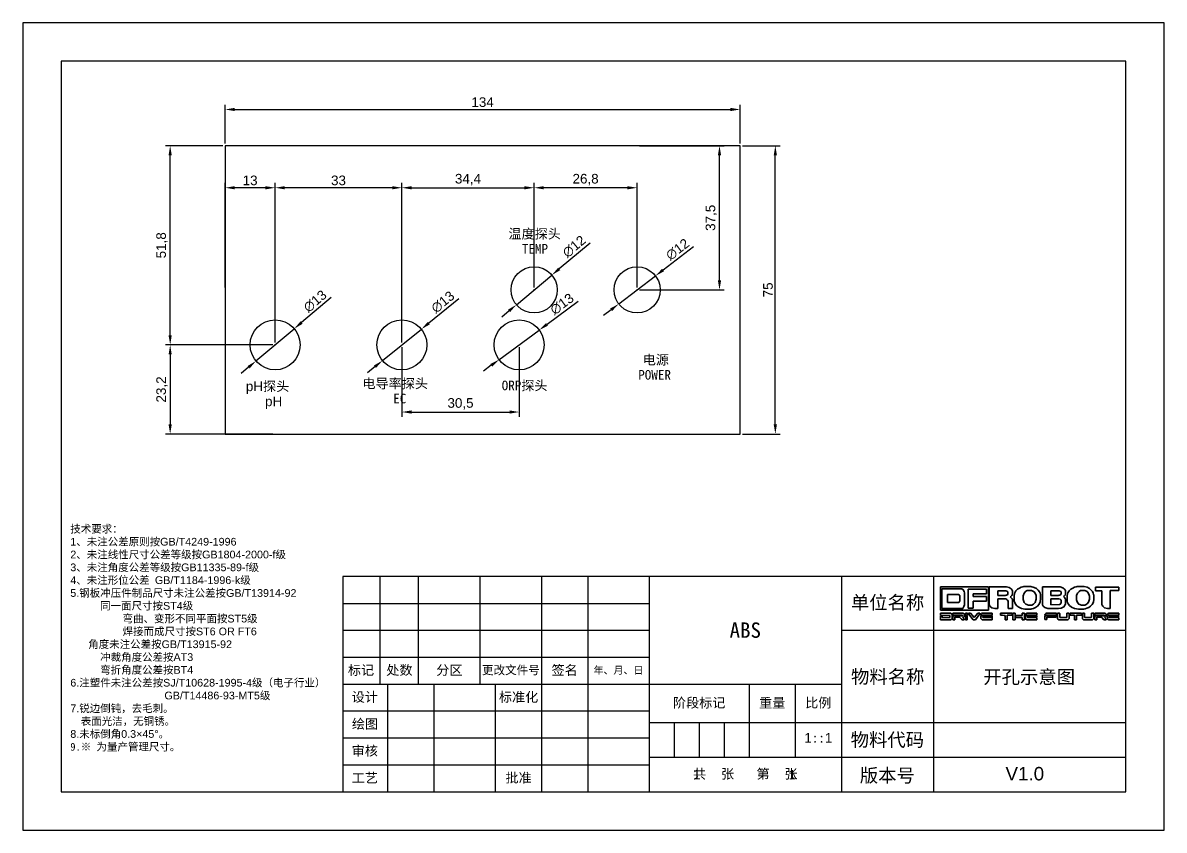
# Model space of a CAD drawing. Header units: millimetres. Extents: x 1706 to 2617, y 1277 to 1487.
# Drawn here: x 2320 to 2617, y 1276.6 to 1486.6 of the extents above; entities that cross this region are included whole.
import ezdxf

# ---------------------------------------------------------------- set-up
doc = ezdxf.new("R2010")
doc.units = ezdxf.units.MM
doc.layers.add('图层 1', color=7, linetype='Continuous')
doc.layers.add('标注层', color=7, linetype='Continuous', lineweight=18)
doc.styles.get("Standard").update_dxf_attribs({"font": 'arial.ttf'})
doc.dimstyles.new('ISO-25', dxfattribs={"dimtxt": 2.5, "dimasz": 2.5, "dimexe": 1.25, "dimexo": 0.625, "dimtad": 1, "dimtxsty": 'Standard', "dimcen": 2.5, "dimadec": 0, "dimazin": 0, "dimtfac": 1, "dimtmove": 0, "dimatfit": 3, "dimfxl": 1, "dimarcsym": 0})

# ---------------------------------------------------------------- blocks, each defined once
blk = doc.blocks.new('*D4')
at = {"color": 0, "lineweight": -2, "transparency": 16777216}
for p, q in [((2507.29, 1454.61), (2517.08, 1454.61)), ((2515.83, 1382.11), (2515.83, 1452.11)), ((2507.29, 1379.61), (2517.08, 1379.61))]:
    blk.add_line(p, q, dxfattribs=at)
at = {"color": 0, "transparency": 16777216}
for points in [[(2515.41, 1452.11), (2516.25, 1452.11), (2515.83, 1454.61)], [(2515.41, 1382.11), (2516.25, 1382.11), (2515.83, 1379.61)]]:
    blk.add_solid(points, dxfattribs=at)
at = {"layer": 'Defpoints', "color": 0, "transparency": 16777216}
for p in [(2506.66, 1454.61), (2515.83, 1454.61), (2506.66, 1379.61)]:
    blk.add_point(p, dxfattribs=at)
at = {"color": 0, "transparency": 16777216, "insert": (2513.93, 1417.11), "char_height": 2.5, "attachment_point": 5, "rotation": 90}
blk.add_mtext('75', dxfattribs=at)
blk = doc.blocks.new('*D5')
at = {"color": 0, "lineweight": -2, "transparency": 16777216}
for p, q in [((2372.66, 1455.23), (2372.66, 1465.29)), ((2506.66, 1455.23), (2506.66, 1465.29)), ((2375.16, 1464.04), (2504.16, 1464.04))]:
    blk.add_line(p, q, dxfattribs=at)
at = {"color": 0, "transparency": 16777216}
for points in [[(2375.16, 1464.46), (2375.16, 1463.62), (2372.66, 1464.04)], [(2504.16, 1464.46), (2504.16, 1463.62), (2506.66, 1464.04)]]:
    blk.add_solid(points, dxfattribs=at)
at = {"layer": 'Defpoints', "color": 0, "transparency": 16777216}
for p in [(2506.66, 1464.04), (2372.66, 1454.61), (2506.66, 1454.61)]:
    blk.add_point(p, dxfattribs=at)
at = {"color": 0, "transparency": 16777216, "insert": (2439.66, 1465.94), "char_height": 2.5, "attachment_point": 5}
blk.add_mtext('134', dxfattribs=at)
blk = doc.blocks.new('*D6')
at = {"color": 0, "lineweight": -2, "transparency": 16777216}
for p, q in [((2372.66, 1417.73), (2372.66, 1444.93)), ((2383.16, 1443.68), (2375.16, 1443.68)), ((2385.66, 1403.43), (2385.66, 1444.93))]:
    blk.add_line(p, q, dxfattribs=at)
at = {"color": 0, "transparency": 16777216}
for points in [[(2375.16, 1444.09), (2375.16, 1443.26), (2372.66, 1443.68)], [(2383.16, 1444.09), (2383.16, 1443.26), (2385.66, 1443.68)]]:
    blk.add_solid(points, dxfattribs=at)
at = {"layer": 'Defpoints', "color": 0, "transparency": 16777216}
for p in [(2372.66, 1443.68), (2372.66, 1417.11), (2385.66, 1402.81)]:
    blk.add_point(p, dxfattribs=at)
at = {"color": 0, "transparency": 16777216, "insert": (2379.16, 1445.58), "char_height": 2.5, "attachment_point": 5}
blk.add_mtext('13', dxfattribs=at)
blk = doc.blocks.new('*D7')
at = {"color": 0, "lineweight": -2, "transparency": 16777216}
for p, q in [((2385.66, 1403.43), (2385.66, 1444.93)), ((2416.16, 1443.68), (2388.16, 1443.68)), ((2418.66, 1403.43), (2418.66, 1444.93))]:
    blk.add_line(p, q, dxfattribs=at)
at = {"color": 0, "transparency": 16777216}
for points in [[(2388.16, 1444.09), (2388.16, 1443.26), (2385.66, 1443.68)], [(2416.16, 1444.09), (2416.16, 1443.26), (2418.66, 1443.68)]]:
    blk.add_solid(points, dxfattribs=at)
at = {"layer": 'Defpoints', "color": 0, "transparency": 16777216}
for p in [(2385.66, 1443.68), (2385.66, 1402.81), (2418.66, 1402.81)]:
    blk.add_point(p, dxfattribs=at)
at = {"color": 0, "transparency": 16777216, "insert": (2402.16, 1445.58), "char_height": 2.5, "attachment_point": 5}
blk.add_mtext('33', dxfattribs=at)
blk = doc.blocks.new('*D8')
at = {"color": 0, "lineweight": -2, "transparency": 16777216}
for p, q in [((2418.66, 1403.43), (2418.66, 1444.93)), ((2421.16, 1443.68), (2450.56, 1443.68)), ((2453.06, 1417.73), (2453.06, 1444.93))]:
    blk.add_line(p, q, dxfattribs=at)
at = {"color": 0, "transparency": 16777216}
for points in [[(2421.16, 1444.09), (2421.16, 1443.26), (2418.66, 1443.68)], [(2450.56, 1444.09), (2450.56, 1443.26), (2453.06, 1443.68)]]:
    blk.add_solid(points, dxfattribs=at)
at = {"layer": 'Defpoints', "color": 0, "transparency": 16777216}
for p in [(2453.06, 1443.68), (2453.06, 1417.11), (2418.66, 1402.81)]:
    blk.add_point(p, dxfattribs=at)
at = {"color": 0, "transparency": 16777216, "insert": (2435.86, 1445.8), "char_height": 2.5, "attachment_point": 5}
blk.add_mtext('34,4', dxfattribs=at)
blk = doc.blocks.new('*D9')
at = {"color": 0, "lineweight": -2, "transparency": 16777216}
for p, q in [((2453.06, 1417.73), (2453.06, 1444.93)), ((2477.36, 1443.68), (2455.56, 1443.68)), ((2479.86, 1417.73), (2479.86, 1444.93))]:
    blk.add_line(p, q, dxfattribs=at)
at = {"color": 0, "transparency": 16777216}
for points in [[(2455.56, 1444.09), (2455.56, 1443.26), (2453.06, 1443.68)], [(2477.36, 1444.09), (2477.36, 1443.26), (2479.86, 1443.68)]]:
    blk.add_solid(points, dxfattribs=at)
at = {"layer": 'Defpoints', "color": 0, "transparency": 16777216}
for p in [(2453.06, 1443.68), (2453.06, 1417.11), (2479.86, 1417.11)]:
    blk.add_point(p, dxfattribs=at)
at = {"color": 0, "transparency": 16777216, "insert": (2466.46, 1445.8), "char_height": 2.5, "attachment_point": 5}
blk.add_mtext('26,8', dxfattribs=at)
blk = doc.blocks.new('*D10')
at = {"color": 0, "lineweight": -2, "transparency": 16777216}
for p, q in [((2467.63, 1429.29), (2459.58, 1422.56)), ((2448.46, 1413.26), (2457.67, 1420.96)), ((2446.54, 1411.66), (2444.62, 1410.05))]:
    blk.add_line(p, q, dxfattribs=at)
at = {"color": 0, "transparency": 16777216}
for points in [[(2459.32, 1422.88), (2459.85, 1422.24), (2457.67, 1420.96)], [(2446.27, 1411.97), (2446.81, 1411.34), (2448.46, 1413.26)]]:
    blk.add_solid(points, dxfattribs=at)
at = {"layer": 'Defpoints', "color": 0, "transparency": 16777216}
for p in [(2457.67, 1420.96), (2448.46, 1413.26)]:
    blk.add_point(p, dxfattribs=at)
at = {"color": 0, "transparency": 16777216, "insert": (2463.48, 1428.39), "char_height": 2.5, "attachment_point": 5, "rotation": 39.8946}
blk.add_mtext('∅12', dxfattribs=at)
blk = doc.blocks.new('*D11')
at = {"color": 0, "lineweight": -2, "transparency": 16777216}
for p, q in [((2494.58, 1428.35), (2486.62, 1422.27)), ((2475.09, 1413.46), (2484.63, 1420.75)), ((2473.11, 1411.95), (2471.12, 1410.43))]:
    blk.add_line(p, q, dxfattribs=at)
at = {"color": 0, "transparency": 16777216}
for points in [[(2486.36, 1422.6), (2486.87, 1421.94), (2484.63, 1420.75)], [(2472.86, 1412.28), (2473.36, 1411.62), (2475.09, 1413.46)]]:
    blk.add_solid(points, dxfattribs=at)
at = {"layer": 'Defpoints', "color": 0, "transparency": 16777216}
for p in [(2484.63, 1420.75), (2475.09, 1413.46)]:
    blk.add_point(p, dxfattribs=at)
at = {"color": 0, "transparency": 16777216, "insert": (2490.4, 1427.64), "char_height": 2.5, "attachment_point": 5, "rotation": 37.3795}
blk.add_mtext('∅12', dxfattribs=at)
blk = doc.blocks.new('*D12')
at = {"color": 0, "lineweight": -2, "transparency": 16777216}
for p, q in [((2480.48, 1454.61), (2502.55, 1454.61)), ((2501.3, 1419.61), (2501.3, 1452.11)), ((2480.49, 1417.11), (2502.55, 1417.11))]:
    blk.add_line(p, q, dxfattribs=at)
at = {"color": 0, "transparency": 16777216}
for points in [[(2500.89, 1452.11), (2501.72, 1452.11), (2501.3, 1454.61)], [(2500.89, 1419.61), (2501.72, 1419.61), (2501.3, 1417.11)]]:
    blk.add_solid(points, dxfattribs=at)
at = {"layer": 'Defpoints', "color": 0, "transparency": 16777216}
for p in [(2479.85, 1454.61), (2501.3, 1454.61), (2479.86, 1417.11)]:
    blk.add_point(p, dxfattribs=at)
at = {"color": 0, "transparency": 16777216, "insert": (2499.17, 1435.86), "char_height": 2.5, "attachment_point": 5, "rotation": 90}
blk.add_mtext('37,5', dxfattribs=at)
blk = doc.blocks.new('*D13')
at = {"color": 0, "lineweight": -2, "transparency": 16777216}
for p, q in [((2385.04, 1402.81), (2357.11, 1402.81)), ((2358.36, 1400.31), (2358.36, 1382.11)), ((2385.04, 1379.61), (2357.11, 1379.61))]:
    blk.add_line(p, q, dxfattribs=at)
at = {"color": 0, "transparency": 16777216}
for points in [[(2357.94, 1400.31), (2358.77, 1400.31), (2358.36, 1402.81)], [(2357.94, 1382.11), (2358.77, 1382.11), (2358.36, 1379.61)]]:
    blk.add_solid(points, dxfattribs=at)
at = {"layer": 'Defpoints', "color": 0, "transparency": 16777216}
for p in [(2385.66, 1402.81), (2358.36, 1379.61), (2385.66, 1379.61)]:
    blk.add_point(p, dxfattribs=at)
at = {"color": 0, "transparency": 16777216, "insert": (2356.23, 1391.21), "char_height": 2.5, "attachment_point": 5, "rotation": 90}
blk.add_mtext('23,2', dxfattribs=at)
blk = doc.blocks.new('*D14')
at = {"color": 0, "lineweight": -2, "transparency": 16777216}
for p, q in [((2372.04, 1454.61), (2357.11, 1454.61)), ((2358.36, 1405.31), (2358.36, 1452.11)), ((2385.04, 1402.81), (2357.11, 1402.81))]:
    blk.add_line(p, q, dxfattribs=at)
at = {"color": 0, "transparency": 16777216}
for points in [[(2357.94, 1452.11), (2358.77, 1452.11), (2358.36, 1454.61)], [(2357.94, 1405.31), (2358.77, 1405.31), (2358.36, 1402.81)]]:
    blk.add_solid(points, dxfattribs=at)
at = {"layer": 'Defpoints', "color": 0, "transparency": 16777216}
for p in [(2358.36, 1454.61), (2372.66, 1454.61), (2385.66, 1402.81)]:
    blk.add_point(p, dxfattribs=at)
at = {"color": 0, "transparency": 16777216, "insert": (2356.23, 1428.71), "char_height": 2.5, "attachment_point": 5, "rotation": 90}
blk.add_mtext('51,8', dxfattribs=at)
blk = doc.blocks.new('*D15')
at = {"color": 0, "lineweight": -2, "transparency": 16777216}
for p, q in [((2400.22, 1415.09), (2392.54, 1408.61)), ((2380.69, 1398.62), (2390.63, 1407)), ((2378.78, 1397), (2376.87, 1395.39))]:
    blk.add_line(p, q, dxfattribs=at)
at = {"color": 0, "transparency": 16777216}
for points in [[(2392.27, 1408.93), (2392.81, 1408.29), (2390.63, 1407)], [(2378.51, 1397.32), (2379.05, 1396.69), (2380.69, 1398.62)]]:
    blk.add_solid(points, dxfattribs=at)
at = {"layer": 'Defpoints', "color": 0, "transparency": 16777216}
for p in [(2390.63, 1407), (2380.69, 1398.62)]:
    blk.add_point(p, dxfattribs=at)
at = {"color": 0, "transparency": 16777216, "insert": (2396.07, 1414.16), "char_height": 2.5, "attachment_point": 5, "rotation": 40.1508}
blk.add_mtext('∅13', dxfattribs=at)
blk = doc.blocks.new('*D16')
at = {"color": 0, "lineweight": -2, "transparency": 16777216}
for p, q in [((2433.48, 1414.78), (2425.66, 1408.46)), ((2413.61, 1398.72), (2423.72, 1406.89)), ((2411.66, 1397.15), (2409.72, 1395.58))]:
    blk.add_line(p, q, dxfattribs=at)
at = {"color": 0, "transparency": 16777216}
for points in [[(2425.4, 1408.79), (2425.92, 1408.14), (2423.72, 1406.89)], [(2411.4, 1397.47), (2411.92, 1396.83), (2413.61, 1398.72)]]:
    blk.add_solid(points, dxfattribs=at)
at = {"layer": 'Defpoints', "color": 0, "transparency": 16777216}
for p in [(2423.72, 1406.89), (2413.61, 1398.72)]:
    blk.add_point(p, dxfattribs=at)
at = {"color": 0, "transparency": 16777216, "insert": (2429.31, 1413.94), "char_height": 2.5, "attachment_point": 5, "rotation": 38.9374}
blk.add_mtext('∅13', dxfattribs=at)
blk = doc.blocks.new('*D17')
at = {"color": 0, "lineweight": -2, "transparency": 16777216}
for p, q in [((2464.53, 1414.07), (2456.42, 1408.13)), ((2443.92, 1398.96), (2454.4, 1406.65)), ((2441.9, 1397.49), (2439.89, 1396.01))]:
    blk.add_line(p, q, dxfattribs=at)
at = {"color": 0, "transparency": 16777216}
for points in [[(2456.17, 1408.46), (2456.67, 1407.79), (2454.4, 1406.65)], [(2441.66, 1397.82), (2442.15, 1397.15), (2443.92, 1398.96)]]:
    blk.add_solid(points, dxfattribs=at)
at = {"layer": 'Defpoints', "color": 0, "transparency": 16777216}
for p in [(2454.4, 1406.65), (2443.92, 1398.96)]:
    blk.add_point(p, dxfattribs=at)
at = {"color": 0, "transparency": 16777216, "insert": (2460.32, 1413.43), "char_height": 2.5, "attachment_point": 5, "rotation": 36.2455}
blk.add_mtext('∅13', dxfattribs=at)
blk = doc.blocks.new('*D18')
at = {"color": 0, "lineweight": -2, "transparency": 16777216}
for p, q in [((2418.66, 1402.18), (2418.66, 1384.09)), ((2449.16, 1402.18), (2449.16, 1384.09)), ((2421.16, 1385.34), (2446.66, 1385.34))]:
    blk.add_line(p, q, dxfattribs=at)
at = {"color": 0, "transparency": 16777216}
for points in [[(2421.16, 1385.76), (2421.16, 1384.92), (2418.66, 1385.34)], [(2446.66, 1385.76), (2446.66, 1384.92), (2449.16, 1385.34)]]:
    blk.add_solid(points, dxfattribs=at)
at = {"layer": 'Defpoints', "color": 0, "transparency": 16777216}
for p in [(2418.66, 1402.81), (2449.16, 1402.81), (2449.16, 1385.34)]:
    blk.add_point(p, dxfattribs=at)
at = {"color": 0, "transparency": 16777216, "insert": (2433.91, 1387.47), "char_height": 2.5, "attachment_point": 5}
blk.add_mtext('30,5', dxfattribs=at)

msp = doc.modelspace()

# ---------------------------------------------------------------- linework, layer by layer
at = {"lineweight": 30}
for p, q in [((2413.015, 1314.577), (2413.015, 1342.577)), ((2423.015, 1314.577), (2423.015, 1342.577)), ((2439.015, 1314.577), (2439.015, 1342.577)), ((2455.015, 1342.577), (2455.015, 1286.577)), ((2467.015, 1342.577), (2467.015, 1286.577)), ((2483.015, 1342.577), (2483.015, 1286.577)), ((2533.015, 1342.577), (2533.015, 1286.577)), ((2557.015, 1342.577), (2557.015, 1286.577)), ((2403.328, 1335.577), (2483.015, 1335.577)), ((2403.328, 1328.577), (2483.015, 1328.577)), ((2533.015, 1328.577), (2607.015, 1328.577)), ((2403.328, 1321.577), (2483.015, 1321.577)), ((2403.328, 1314.577), (2533.015, 1314.577)), ((2415.015, 1286.577), (2415.015, 1314.577)), ((2427.015, 1286.577), (2427.015, 1314.577)), ((2443.015, 1286.577), (2443.015, 1314.577)), ((2509.015, 1314.577), (2509.015, 1295.577)), ((2521.015, 1314.577), (2521.015, 1295.577)), ((2403.328, 1307.577), (2483.015, 1307.577)), ((2483.015, 1304.577), (2533.015, 1304.577)), ((2489.515, 1304.577), (2489.515, 1295.577)), ((2496.015, 1304.577), (2496.015, 1295.577)), ((2502.515, 1304.577), (2502.515, 1295.577)), ((2533.015, 1304.577), (2607.015, 1304.577)), ((2403.328, 1300.577), (2483.015, 1300.577)), ((2483.015, 1295.577), (2533.015, 1295.577)), ((2533.015, 1295.577), (2607.015, 1295.577)), ((2403.328, 1293.577), (2483.015, 1293.577))]:
    msp.add_line(p, q, dxfattribs=at)
for points in [[(2320.015, 1276.577), (2617.015, 1276.577), (2617.015, 1486.577), (2320.015, 1486.577)], [(2372.663, 1379.607), (2506.663, 1379.607), (2506.663, 1454.607), (2372.663, 1454.607)]]:
    msp.add_lwpolyline(points, close=True)
for points in [[(2330.015, 1286.577), (2607.015, 1286.577), (2607.015, 1476.577), (2330.015, 1476.577)], [(2607.015, 1342.577), (2403.328, 1342.577), (2403.328, 1286.577), (2607.015, 1286.577)]]:
    msp.add_lwpolyline(points, close=True, dxfattribs=at)
for centre, radius in [((2453.063, 1417.107), 6), ((2479.863, 1417.107), 6), ((2385.663, 1402.807), 6.5), ((2418.663, 1402.807), 6.5), ((2449.163, 1402.807), 6.5)]:
    msp.add_circle(centre, radius)
for p in [(2453.063, 1417.107), (2479.863, 1417.107), (2385.663, 1402.807)]:
    msp.add_point(p)
at = {"layer": '图层 1', "color": 30, "lineweight": 35}
for p, q in [((2558.835, 1339.83), (2558.835, 1333.818)), ((2571.324, 1339.83), (2558.835, 1339.83)), ((2571.324, 1333.818), (2571.324, 1339.83)), ((2565.99, 1334.358), (2565.99, 1339.279)), ((2565.99, 1339.279), (2570.794, 1339.279)), ((2570.794, 1338.094), (2567.344, 1338.084)), ((2567.344, 1338.084), (2567.344, 1337.364)), ((2567.344, 1337.364), (2570.794, 1337.364)), ((2570.794, 1339.279), (2570.794, 1338.094)), ((2570.794, 1337.364), (2570.794, 1336.157)), ((2558.835, 1333.818), (2571.324, 1333.818)), ((2567.334, 1334.358), (2565.99, 1334.358)), ((2570.794, 1336.157), (2567.334, 1336.157)), ((2567.334, 1336.157), (2567.334, 1334.358))]:
    msp.add_line(p, q, dxfattribs=at)
at = {"layer": '图层 1', "color": 140, "lineweight": 35}
for p, q in [((2565.324, 1332.996), (2565.324, 1332.484)), ((2565.84, 1332.996), (2565.324, 1332.996)), ((2565.324, 1332.484), (2565.84, 1332.484)), ((2565.324, 1332.321), (2565.324, 1331.325)), ((2565.785, 1332.321), (2565.324, 1332.321)), ((2565.324, 1331.325), (2565.785, 1331.325)), ((2565.785, 1331.325), (2565.785, 1332.321)), ((2565.84, 1332.484), (2565.84, 1332.996)), ((2566.09, 1332.996), (2566.09, 1332.869)), ((2566.618, 1332.996), (2566.09, 1332.996)), ((2566.09, 1332.869), (2567.285, 1331.325)), ((2567.578, 1331.9), (2566.618, 1332.996)), ((2567.285, 1331.325), (2567.88, 1331.325)), ((2568.535, 1332.996), (2567.578, 1331.9)), ((2567.88, 1331.325), (2569.067, 1332.873)), ((2569.067, 1332.996), (2568.535, 1332.996)), ((2569.067, 1332.873), (2569.067, 1332.996)), ((2577.675, 1332.996), (2577.675, 1331.325)), ((2578.199, 1332.996), (2577.675, 1332.996)), ((2577.675, 1331.325), (2578.199, 1331.325)), ((2578.199, 1331.325), (2578.199, 1332.996)), ((2580.056, 1332.384), (2578.342, 1332.376)), ((2578.342, 1332.376), (2578.342, 1331.9)), ((2578.342, 1331.9), (2580.056, 1331.9)), ((2580.644, 1332.996), (2580.056, 1332.996)), ((2580.056, 1332.996), (2580.056, 1332.384)), ((2580.056, 1331.9), (2580.056, 1331.325)), ((2580.056, 1331.325), (2580.644, 1331.325)), ((2580.644, 1331.325), (2580.644, 1332.996)), ((2585.982, 1332.313), (2585.982, 1331.345)), ((2588.903, 1332.313), (2585.982, 1332.313)), ((2585.982, 1331.345), (2586.45, 1331.345)), ((2586.45, 1332.007), (2588.903, 1332.011)), ((2586.45, 1331.345), (2586.45, 1332.007)), ((2588.903, 1332.011), (2588.903, 1332.313)), ((2592.514, 1333.011), (2592.514, 1332.484)), ((2595.479, 1333.011), (2592.514, 1333.011)), ((2592.514, 1332.484), (2593.717, 1332.484)), ((2593.717, 1332.484), (2593.717, 1331.325)), ((2593.717, 1331.325), (2594.244, 1331.325)), ((2594.244, 1331.325), (2594.244, 1332.484)), ((2594.244, 1332.484), (2595.479, 1332.484)), ((2595.479, 1332.484), (2595.479, 1333.011))]:
    msp.add_line(p, q, dxfattribs=at)
at = {"layer": '图层 1', "color": 30, "lineweight": 35}
for points in [[(2576.023, 1339.83), (2576.023, 1339.83), (2571.472, 1339.83), (2571.472, 1339.83)], [(2571.472, 1339.83), (2571.472, 1339.83), (2571.472, 1335.247), (2571.472, 1335.247)], [(2577.515, 1338.803), (2577.515, 1338.803), (2577.102, 1339.819), (2576.023, 1339.83)], [(2580.595, 1339.957), (2580.595, 1339.957), (2578.108, 1339.703), (2577.959, 1337.586)], [(2582.32, 1339.957), (2582.32, 1339.957), (2580.595, 1339.957), (2580.595, 1339.957)], [(2584.871, 1337.523), (2584.871, 1337.523), (2584.902, 1339.565), (2582.32, 1339.957)], [(2589.908, 1339.83), (2589.908, 1339.83), (2585.315, 1339.83), (2585.315, 1339.83)], [(2585.315, 1339.83), (2585.315, 1339.83), (2585.315, 1335.353), (2585.315, 1335.353)], [(2591.347, 1338.814), (2591.347, 1338.814), (2591.157, 1339.629), (2589.908, 1339.83)], [(2594.522, 1339.957), (2594.522, 1339.957), (2591.951, 1339.682), (2591.792, 1337.628)], [(2596.216, 1339.957), (2596.216, 1339.957), (2594.522, 1339.957), (2594.522, 1339.957)], [(2598.714, 1337.586), (2598.714, 1337.586), (2598.533, 1339.586), (2596.216, 1339.957)], [(2599.137, 1339.809), (2599.137, 1339.809), (2599.137, 1338.856), (2599.137, 1338.856)], [(2605.127, 1339.809), (2605.127, 1339.809), (2599.137, 1339.809), (2599.137, 1339.809)], [(2605.196, 1339.758), (2605.196, 1339.758), (2605.182, 1339.795), (2605.127, 1339.809)], [(2605.196, 1338.877), (2605.196, 1338.877), (2605.196, 1339.758), (2605.196, 1339.758)], [(2559.2, 1334.274), (2559.2, 1334.274), (2559.2, 1339.385), (2559.2, 1339.385)], [(2559.2, 1339.385), (2559.2, 1339.385), (2564.392, 1339.385), (2564.392, 1339.385)], [(2563.619, 1337.84), (2563.619, 1337.84), (2560.613, 1337.84), (2560.613, 1337.84)], [(2560.613, 1337.84), (2560.613, 1337.84), (2560.613, 1335.787), (2560.613, 1335.787)], [(2563.852, 1337.374), (2563.852, 1337.374), (2563.905, 1337.745), (2563.619, 1337.84)], [(2563.852, 1336.189), (2563.852, 1336.189), (2563.852, 1337.374), (2563.852, 1337.374)], [(2564.392, 1339.385), (2564.979, 1339.147), (2565.082, 1338.195), (2565.082, 1338.195)], [(2565.082, 1338.195), (2565.082, 1338.195), (2565.079, 1335.702), (2565.079, 1335.702)], [(2573.715, 1337.66), (2573.715, 1337.66), (2573.715, 1338.856), (2573.715, 1338.856)], [(2573.715, 1338.856), (2573.715, 1338.856), (2575.811, 1338.856), (2575.811, 1338.856)], [(2575.726, 1337.66), (2575.726, 1337.66), (2573.715, 1337.66), (2573.715, 1337.66)], [(2573.715, 1334.242), (2573.715, 1334.242), (2573.715, 1336.739), (2573.715, 1336.739)], [(2573.715, 1336.739), (2573.715, 1336.739), (2575.758, 1336.739), (2575.758, 1336.739)], [(2576.372, 1338.02), (2576.255, 1337.692), (2575.726, 1337.66), (2575.726, 1337.66)], [(2575.758, 1336.739), (2575.758, 1336.739), (2576.34, 1336.612), (2576.414, 1336.115)], [(2575.811, 1338.856), (2576.245, 1338.824), (2576.372, 1338.528), (2576.372, 1338.528)], [(2576.372, 1338.528), (2576.372, 1338.528), (2576.372, 1338.02), (2576.372, 1338.02)], [(2576.975, 1337.247), (2576.975, 1337.247), (2577.388, 1337.427), (2577.515, 1337.988)], [(2577.515, 1336.538), (2577.515, 1336.538), (2577.515, 1336.782), (2576.975, 1337.247)], [(2577.515, 1337.988), (2577.515, 1337.988), (2577.515, 1338.803), (2577.515, 1338.803)], [(2577.515, 1334.242), (2577.515, 1334.242), (2577.515, 1336.538), (2577.515, 1336.538)], [(2577.959, 1337.586), (2577.959, 1337.586), (2577.959, 1336.454), (2577.959, 1336.454)], [(2580.33, 1337.491), (2580.563, 1338.793), (2581.547, 1338.941), (2581.547, 1338.941)], [(2580.33, 1336.538), (2580.33, 1336.538), (2580.33, 1337.491), (2580.33, 1337.491)], [(2581.695, 1335.078), (2580.542, 1335.152), (2580.33, 1336.538), (2580.33, 1336.538)], [(2581.547, 1338.941), (2581.547, 1338.941), (2582.5, 1338.941), (2582.5, 1338.941)], [(2582.182, 1334.062), (2582.182, 1334.062), (2584.913, 1334.326), (2584.87, 1336.824)], [(2583.717, 1336.676), (2583.611, 1335.247), (2582.394, 1335.078), (2582.394, 1335.078)], [(2582.5, 1338.941), (2583.706, 1338.57), (2583.717, 1337.427), (2583.717, 1337.427)], [(2583.717, 1337.427), (2583.717, 1337.427), (2583.717, 1336.676), (2583.717, 1336.676)], [(2584.87, 1336.824), (2584.87, 1336.824), (2584.871, 1337.523), (2584.871, 1337.523)], [(2587.516, 1338.846), (2587.516, 1338.846), (2589.675, 1338.846), (2589.675, 1338.846)], [(2587.516, 1337.65), (2587.516, 1337.65), (2587.516, 1338.846), (2587.516, 1338.846)], [(2589.538, 1337.65), (2589.538, 1337.65), (2587.516, 1337.65), (2587.516, 1337.65)], [(2587.516, 1335.215), (2587.516, 1335.215), (2587.516, 1336.739), (2587.516, 1336.739)], [(2587.516, 1336.739), (2587.516, 1336.739), (2589.569, 1336.739), (2589.569, 1336.739)], [(2590.215, 1338.136), (2590.162, 1337.681), (2589.538, 1337.65), (2589.538, 1337.65)], [(2589.569, 1336.739), (2590.225, 1336.708), (2590.215, 1336.242), (2590.215, 1336.242)], [(2589.675, 1338.846), (2590.141, 1338.771), (2590.215, 1338.454), (2590.215, 1338.454)], [(2590.215, 1338.454), (2590.215, 1338.454), (2590.215, 1338.136), (2590.215, 1338.136)], [(2590.776, 1337.322), (2590.776, 1337.322), (2591.241, 1337.459), (2591.347, 1338.02)], [(2591.347, 1336.623), (2591.347, 1336.623), (2591.263, 1337.068), (2590.776, 1337.322)], [(2591.347, 1338.02), (2591.347, 1338.02), (2591.347, 1338.814), (2591.347, 1338.814)], [(2591.347, 1335.321), (2591.347, 1335.321), (2591.347, 1336.623), (2591.347, 1336.623)], [(2591.792, 1337.628), (2591.792, 1337.628), (2591.792, 1336.496), (2591.792, 1336.496)], [(2594.205, 1337.576), (2594.342, 1338.708), (2595.401, 1338.941), (2595.401, 1338.941)], [(2594.205, 1336.454), (2594.205, 1336.454), (2594.205, 1337.576), (2594.205, 1337.576)], [(2595.401, 1338.941), (2595.401, 1338.941), (2596.374, 1338.941), (2596.374, 1338.941)], [(2596.004, 1334.051), (2596.004, 1334.051), (2598.745, 1334.39), (2598.713, 1336.697)], [(2597.56, 1336.697), (2597.517, 1335.438), (2596.343, 1335.078), (2596.343, 1335.078)], [(2596.374, 1338.941), (2597.306, 1338.814), (2597.56, 1337.449), (2597.56, 1337.449)], [(2597.56, 1337.449), (2597.56, 1337.449), (2597.56, 1336.697), (2597.56, 1336.697)], [(2598.713, 1336.697), (2598.713, 1336.697), (2598.714, 1337.586), (2598.714, 1337.586)], [(2599.137, 1338.856), (2599.137, 1338.856), (2600.788, 1338.856), (2600.788, 1338.856)], [(2600.788, 1338.856), (2600.788, 1338.856), (2600.788, 1335.29), (2600.788, 1335.29)], [(2602.978, 1334.242), (2602.978, 1334.242), (2602.978, 1338.877), (2602.978, 1338.877)], [(2602.978, 1338.877), (2602.978, 1338.877), (2605.196, 1338.877), (2605.196, 1338.877)], [(2564.661, 1334.274), (2564.661, 1334.274), (2559.2, 1334.274), (2559.2, 1334.274)], [(2560.613, 1335.787), (2560.613, 1335.787), (2563.524, 1335.787), (2563.524, 1335.787)], [(2563.524, 1335.787), (2563.524, 1335.787), (2563.799, 1335.85), (2563.852, 1336.189)], [(2565.079, 1335.702), (2565.116, 1335.099), (2564.661, 1334.274), (2564.661, 1334.274)], [(2571.472, 1335.247), (2571.472, 1335.247), (2571.652, 1334.316), (2572.985, 1334.242)], [(2572.985, 1334.242), (2572.985, 1334.242), (2573.715, 1334.242), (2573.715, 1334.242)], [(2576.414, 1336.115), (2576.414, 1336.115), (2576.414, 1334.242), (2576.414, 1334.242)], [(2576.414, 1334.242), (2576.414, 1334.242), (2577.515, 1334.242), (2577.515, 1334.242)], [(2577.959, 1336.454), (2577.959, 1336.454), (2577.97, 1334.379), (2580.796, 1334.062)], [(2580.796, 1334.062), (2580.796, 1334.062), (2582.182, 1334.062), (2582.182, 1334.062)], [(2582.394, 1335.078), (2582.394, 1335.078), (2581.695, 1335.078), (2581.695, 1335.078)], [(2585.315, 1335.353), (2585.315, 1335.353), (2585.347, 1334.39), (2586.722, 1334.242)], [(2586.722, 1334.242), (2586.722, 1334.242), (2589.262, 1334.242), (2589.262, 1334.242)], [(2589.739, 1335.3), (2589.739, 1335.3), (2587.516, 1335.215), (2587.516, 1335.215)], [(2589.262, 1334.242), (2589.262, 1334.242), (2591.114, 1334.199), (2591.347, 1335.321)], [(2590.215, 1335.671), (2590.162, 1335.374), (2589.739, 1335.3), (2589.739, 1335.3)], [(2590.215, 1336.242), (2590.215, 1336.242), (2590.215, 1335.671), (2590.215, 1335.671)], [(2591.792, 1336.496), (2591.792, 1336.496), (2591.548, 1334.475), (2594.681, 1334.051)], [(2595.475, 1335.078), (2594.353, 1335.226), (2594.205, 1336.454), (2594.205, 1336.454)], [(2594.681, 1334.051), (2594.681, 1334.051), (2596.004, 1334.051), (2596.004, 1334.051)], [(2596.343, 1335.078), (2596.343, 1335.078), (2595.475, 1335.078), (2595.475, 1335.078)], [(2600.788, 1335.29), (2600.788, 1335.29), (2601.01, 1334.337), (2602.259, 1334.242)], [(2602.259, 1334.242), (2602.259, 1334.242), (2602.978, 1334.242), (2602.978, 1334.242)]]:
    msp.add_open_spline(points, degree=3, dxfattribs=at)
at = {"layer": '图层 1', "color": 140, "lineweight": 35}
for points in [[(2561.399, 1332.996), (2561.399, 1332.996), (2558.835, 1332.996), (2558.835, 1332.996)], [(2558.835, 1332.996), (2558.835, 1332.996), (2558.835, 1332.472), (2558.835, 1332.472)], [(2558.835, 1332.472), (2558.835, 1332.472), (2561.181, 1332.432), (2561.181, 1332.432)], [(2558.835, 1332.313), (2558.835, 1332.313), (2558.835, 1331.325), (2558.835, 1331.325)], [(2559.256, 1332.309), (2559.256, 1332.309), (2558.835, 1332.313), (2558.835, 1332.313)], [(2558.835, 1331.325), (2558.835, 1331.325), (2561.395, 1331.325), (2561.395, 1331.325)], [(2559.256, 1331.853), (2559.256, 1331.853), (2559.256, 1332.309), (2559.256, 1332.309)], [(2561.133, 1331.904), (2561.133, 1331.904), (2559.256, 1331.853), (2559.256, 1331.853)], [(2561.24, 1331.948), (2561.24, 1331.948), (2561.217, 1331.904), (2561.133, 1331.904)], [(2561.181, 1332.432), (2561.181, 1332.432), (2561.24, 1332.341), (2561.24, 1332.281)], [(2561.24, 1332.281), (2561.24, 1332.281), (2561.24, 1331.948), (2561.24, 1331.948)], [(2561.395, 1331.325), (2561.395, 1331.325), (2561.713, 1331.36), (2561.812, 1331.666)], [(2561.812, 1332.67), (2561.812, 1332.67), (2561.729, 1332.896), (2561.399, 1332.996)], [(2561.812, 1331.666), (2561.812, 1331.666), (2561.812, 1332.67), (2561.812, 1332.67)], [(2564.634, 1332.996), (2564.634, 1332.996), (2562.05, 1332.996), (2562.05, 1332.996)], [(2562.05, 1332.996), (2562.05, 1332.996), (2562.05, 1332.527), (2562.05, 1332.527)], [(2562.05, 1332.527), (2562.05, 1332.527), (2564.515, 1332.531), (2564.515, 1332.531)], [(2562.05, 1332.321), (2562.05, 1332.321), (2562.05, 1331.325), (2562.05, 1331.325)], [(2564.515, 1332.313), (2564.515, 1332.313), (2562.05, 1332.321), (2562.05, 1332.321)], [(2562.05, 1331.325), (2562.05, 1331.325), (2562.582, 1331.325), (2562.582, 1331.325)], [(2562.582, 1331.325), (2562.582, 1331.325), (2562.582, 1331.952), (2562.582, 1331.952)], [(2562.582, 1331.952), (2562.582, 1331.952), (2563.884, 1331.9), (2563.884, 1331.9)], [(2563.884, 1331.9), (2563.884, 1331.9), (2564.304, 1331.491), (2564.304, 1331.491)], [(2564.304, 1331.491), (2564.304, 1331.491), (2564.38, 1331.36), (2564.403, 1331.325)], [(2564.403, 1331.325), (2564.403, 1331.325), (2564.975, 1331.325), (2564.975, 1331.325)], [(2564.515, 1332.531), (2564.515, 1332.531), (2564.515, 1332.313), (2564.515, 1332.313)], [(2564.55, 1331.892), (2564.55, 1331.892), (2565.015, 1331.964), (2565.031, 1332.245)], [(2564.975, 1331.468), (2564.975, 1331.468), (2564.55, 1331.892), (2564.55, 1331.892)], [(2565.031, 1332.67), (2565.031, 1332.67), (2564.935, 1332.928), (2564.634, 1332.996)], [(2564.975, 1331.325), (2564.975, 1331.325), (2564.975, 1331.468), (2564.975, 1331.468)], [(2565.031, 1332.245), (2565.031, 1332.245), (2565.031, 1332.67), (2565.031, 1332.67)], [(2569.69, 1332.996), (2569.69, 1332.996), (2569.372, 1332.861), (2569.305, 1332.71)], [(2569.305, 1332.71), (2569.305, 1332.71), (2569.305, 1332.484), (2569.305, 1332.484)], [(2569.305, 1332.484), (2569.305, 1332.484), (2572.281, 1332.484), (2572.281, 1332.484)], [(2569.305, 1332.321), (2569.305, 1332.321), (2569.305, 1331.614), (2569.305, 1331.614)], [(2572.222, 1332.321), (2572.222, 1332.321), (2569.305, 1332.321), (2569.305, 1332.321)], [(2569.305, 1331.614), (2569.305, 1331.614), (2569.38, 1331.425), (2569.686, 1331.325)], [(2569.686, 1331.325), (2569.686, 1331.325), (2572.281, 1331.325), (2572.281, 1331.325)], [(2572.281, 1332.996), (2572.281, 1332.996), (2569.69, 1332.996), (2569.69, 1332.996)], [(2569.829, 1331.853), (2569.829, 1331.853), (2569.765, 1331.92), (2569.777, 1332.007)], [(2569.777, 1332.007), (2569.777, 1332.007), (2572.222, 1332.011), (2572.222, 1332.011)], [(2572.281, 1331.853), (2572.281, 1331.853), (2569.829, 1331.853), (2569.829, 1331.853)], [(2572.222, 1332.011), (2572.222, 1332.011), (2572.222, 1332.321), (2572.222, 1332.321)], [(2572.281, 1332.484), (2572.281, 1332.484), (2572.281, 1332.996), (2572.281, 1332.996)], [(2572.281, 1331.325), (2572.281, 1331.325), (2572.281, 1331.853), (2572.281, 1331.853)], [(2574.397, 1332.996), (2574.397, 1332.996), (2574.397, 1332.484), (2574.397, 1332.484)], [(2577.425, 1332.996), (2577.425, 1332.996), (2574.397, 1332.996), (2574.397, 1332.996)], [(2574.397, 1332.484), (2574.397, 1332.484), (2575.564, 1332.436), (2575.599, 1332.428)], [(2575.599, 1332.428), (2575.599, 1332.428), (2575.599, 1331.384), (2575.599, 1331.384)], [(2575.599, 1331.384), (2575.599, 1331.384), (2575.627, 1331.337), (2575.655, 1331.325)], [(2575.655, 1331.325), (2575.655, 1331.325), (2576.179, 1331.325), (2576.179, 1331.325)], [(2576.179, 1332.476), (2576.179, 1332.476), (2577.425, 1332.48), (2577.425, 1332.48)], [(2576.179, 1331.325), (2576.179, 1331.325), (2576.179, 1332.476), (2576.179, 1332.476)], [(2577.425, 1332.48), (2577.425, 1332.48), (2577.425, 1332.996), (2577.425, 1332.996)], [(2581.318, 1332.996), (2581.318, 1332.996), (2581.132, 1332.98), (2580.929, 1332.757)], [(2580.929, 1332.757), (2580.929, 1332.757), (2580.929, 1332.48), (2580.929, 1332.48)], [(2580.929, 1332.48), (2580.929, 1332.48), (2583.914, 1332.48), (2583.914, 1332.48)], [(2580.929, 1332.313), (2580.929, 1332.313), (2580.929, 1331.571), (2580.929, 1331.571)], [(2583.85, 1332.313), (2583.85, 1332.313), (2580.929, 1332.313), (2580.929, 1332.313)], [(2580.929, 1331.571), (2580.929, 1331.571), (2581.104, 1331.356), (2581.322, 1331.325)], [(2583.914, 1333.011), (2583.914, 1333.011), (2581.318, 1332.996), (2581.318, 1332.996)], [(2581.322, 1331.325), (2581.322, 1331.325), (2583.914, 1331.325), (2583.914, 1331.325)], [(2581.441, 1331.857), (2581.441, 1331.857), (2581.386, 1331.964), (2581.39, 1331.999)], [(2581.39, 1331.999), (2581.39, 1331.999), (2583.85, 1332.011), (2583.85, 1332.011)], [(2583.914, 1331.849), (2583.914, 1331.849), (2581.441, 1331.857), (2581.441, 1331.857)], [(2583.85, 1332.011), (2583.85, 1332.011), (2583.85, 1332.313), (2583.85, 1332.313)], [(2583.914, 1332.48), (2583.914, 1332.48), (2583.914, 1333.011), (2583.914, 1333.011)], [(2583.914, 1331.325), (2583.914, 1331.325), (2583.914, 1331.849), (2583.914, 1331.849)], [(2586.378, 1333.011), (2586.378, 1333.011), (2586.14, 1332.916), (2585.982, 1332.714)], [(2585.982, 1332.714), (2585.982, 1332.714), (2585.982, 1332.48), (2585.982, 1332.48)], [(2585.982, 1332.48), (2585.982, 1332.48), (2588.942, 1332.48), (2588.942, 1332.48)], [(2588.954, 1333.011), (2588.954, 1333.011), (2586.378, 1333.011), (2586.378, 1333.011)], [(2588.942, 1332.48), (2588.942, 1332.48), (2588.982, 1332.476), (2589.01, 1332.527)], [(2589.01, 1332.948), (2589.01, 1332.948), (2589.018, 1333.007), (2588.954, 1333.011)], [(2589.01, 1332.527), (2589.01, 1332.527), (2589.01, 1332.948), (2589.01, 1332.948)], [(2589.248, 1333.011), (2589.248, 1333.011), (2589.248, 1331.614), (2589.248, 1331.614)], [(2589.768, 1333.011), (2589.768, 1333.011), (2589.248, 1333.011), (2589.248, 1333.011)], [(2589.248, 1331.614), (2589.248, 1331.614), (2589.415, 1331.388), (2589.629, 1331.325)], [(2589.629, 1331.325), (2589.629, 1331.325), (2591.851, 1331.325), (2591.851, 1331.325)], [(2589.835, 1332.944), (2589.835, 1332.944), (2589.815, 1332.992), (2589.768, 1333.011)], [(2589.859, 1331.96), (2589.859, 1331.96), (2589.835, 1332.944), (2589.835, 1332.944)], [(2589.946, 1331.904), (2589.946, 1331.904), (2589.867, 1331.928), (2589.859, 1331.96)], [(2591.518, 1331.9), (2591.518, 1331.9), (2589.946, 1331.904), (2589.946, 1331.904)], [(2591.693, 1331.944), (2591.693, 1331.944), (2591.637, 1331.916), (2591.518, 1331.9)], [(2592.268, 1333.011), (2592.268, 1333.011), (2591.693, 1333.011), (2591.693, 1333.011)], [(2591.693, 1333.011), (2591.693, 1333.011), (2591.693, 1331.944), (2591.693, 1331.944)], [(2591.851, 1331.325), (2591.851, 1331.325), (2592.093, 1331.337), (2592.268, 1331.638)], [(2592.268, 1331.638), (2592.268, 1331.638), (2592.268, 1333.011), (2592.268, 1333.011)], [(2595.733, 1333.011), (2595.733, 1333.011), (2595.733, 1331.559), (2595.733, 1331.559)], [(2596.28, 1333.011), (2596.28, 1333.011), (2595.733, 1333.011), (2595.733, 1333.011)], [(2595.733, 1331.559), (2595.733, 1331.559), (2595.872, 1331.392), (2596.062, 1331.325)], [(2596.062, 1331.325), (2596.062, 1331.325), (2598.34, 1331.325), (2598.34, 1331.325)], [(2596.304, 1331.948), (2596.304, 1331.948), (2596.28, 1333.011), (2596.28, 1333.011)], [(2596.439, 1331.9), (2596.439, 1331.9), (2596.368, 1331.908), (2596.304, 1331.948)], [(2597.943, 1331.9), (2597.943, 1331.9), (2596.439, 1331.9), (2596.439, 1331.9)], [(2598.134, 1331.999), (2598.134, 1331.999), (2598.09, 1331.92), (2597.943, 1331.9)], [(2598.138, 1333.011), (2598.138, 1333.011), (2598.134, 1331.999), (2598.134, 1331.999)], [(2598.714, 1333.011), (2598.714, 1333.011), (2598.138, 1333.011), (2598.138, 1333.011)], [(2598.34, 1331.325), (2598.34, 1331.325), (2598.623, 1331.412), (2598.714, 1331.65)], [(2598.714, 1331.65), (2598.714, 1331.65), (2598.714, 1333.011), (2598.714, 1333.011)], [(2601.539, 1333.011), (2601.539, 1333.011), (2598.947, 1333.011), (2598.947, 1333.011)], [(2598.947, 1333.011), (2598.947, 1333.011), (2598.947, 1332.519), (2598.947, 1332.519)], [(2598.947, 1332.519), (2598.947, 1332.519), (2601.456, 1332.523), (2601.456, 1332.523)], [(2601.456, 1332.321), (2601.456, 1332.321), (2598.947, 1332.317), (2598.947, 1332.317)], [(2598.947, 1332.317), (2598.947, 1332.317), (2598.947, 1331.325), (2598.947, 1331.325)], [(2598.947, 1331.325), (2598.947, 1331.325), (2599.471, 1331.325), (2599.471, 1331.325)], [(2599.471, 1331.325), (2599.471, 1331.325), (2599.471, 1331.956), (2599.471, 1331.956)], [(2599.471, 1331.956), (2599.471, 1331.956), (2600.789, 1331.896), (2600.789, 1331.896)], [(2600.789, 1331.896), (2600.789, 1331.896), (2601.356, 1331.325), (2601.356, 1331.325)], [(2601.356, 1331.325), (2601.356, 1331.325), (2601.936, 1331.325), (2601.936, 1331.325)], [(2601.456, 1332.523), (2601.456, 1332.523), (2601.456, 1332.321), (2601.456, 1332.321)], [(2601.46, 1331.896), (2601.46, 1331.896), (2601.924, 1331.991), (2601.936, 1332.182)], [(2601.936, 1331.468), (2601.936, 1331.468), (2601.825, 1331.472), (2601.46, 1331.896)], [(2601.936, 1332.666), (2601.936, 1332.666), (2601.837, 1332.968), (2601.539, 1333.011)], [(2601.936, 1332.182), (2601.936, 1332.182), (2601.936, 1332.666), (2601.936, 1332.666)], [(2601.936, 1331.325), (2601.936, 1331.325), (2601.936, 1331.468), (2601.936, 1331.468)], [(2602.603, 1333.011), (2602.603, 1333.011), (2602.353, 1332.924), (2602.226, 1332.718)], [(2602.226, 1332.718), (2602.226, 1332.718), (2602.226, 1332.472), (2602.226, 1332.472)], [(2602.226, 1332.472), (2602.226, 1332.472), (2605.196, 1332.472), (2605.196, 1332.472)], [(2602.226, 1332.305), (2602.226, 1332.305), (2602.226, 1331.61), (2602.226, 1331.61)], [(2605.135, 1332.305), (2605.135, 1332.305), (2602.226, 1332.305), (2602.226, 1332.305)], [(2602.226, 1331.61), (2602.226, 1331.61), (2602.321, 1331.404), (2602.575, 1331.325)], [(2602.575, 1331.325), (2602.575, 1331.325), (2605.196, 1331.325), (2605.196, 1331.325)], [(2605.196, 1333.011), (2605.196, 1333.011), (2602.603, 1333.011), (2602.603, 1333.011)], [(2602.682, 1331.999), (2602.682, 1331.999), (2605.131, 1332.007), (2605.131, 1332.007)], [(2602.742, 1331.853), (2602.742, 1331.853), (2602.698, 1331.9), (2602.682, 1331.999)], [(2605.196, 1331.849), (2605.196, 1331.849), (2602.742, 1331.853), (2602.742, 1331.853)], [(2605.131, 1332.007), (2605.131, 1332.007), (2605.135, 1332.305), (2605.135, 1332.305)], [(2605.196, 1332.472), (2605.196, 1332.472), (2605.196, 1333.011), (2605.196, 1333.011)], [(2605.196, 1331.325), (2605.196, 1331.325), (2605.196, 1331.849), (2605.196, 1331.849)]]:
    msp.add_open_spline(points, degree=3, dxfattribs=at)

# ---------------------------------------------------------------- texts
at = {"char_height": 2.5, "attachment_point": 1}
for s, width, insert in [('{\\fSimSun|b0|i0|c134|p2;温度探头}', 13.92602, (2446.383, 1432.963)), ('\\pi3.5063;{\\fSimSun|b0|i0|c134|p2;TEMP}', 13.92602, (2446.383, 1429.042)), ('\\pi3.7437;{\\fSimSun|b0|i0|c134|p2;电源}', 13.92602, (2477.586, 1400.187)), ('\\pi2.5705;{\\fSimSun|b0|i0|c134|p2;POWER}', 13.92602, (2477.586, 1396.266)), ('pH{\\fSimSun|b0|i0|c134|p2;探头}', 13.92602, (2378.055, 1393.283)), ('{\\fSimSun|b0|i0|c134|p2;电导率探头}', 19.41797, (2408.381, 1394.015)), ('{\\fSimSun|b0|i0|c134|p2;ORP探头}', 19.41797, (2444.629, 1393.508)), ('\\pi8.033;{\\fSimSun|b0|i0|c134|p2;EC}', 19.41797, (2408.381, 1390.095)), ('\\pi4.9865;pH', 13.92602, (2378.055, 1389.362))]:
    msp.add_mtext_dynamic_manual_height_columns(s, width=width, gutter_width=12.5, heights=[0], dxfattribs=dict(at, insert=insert))
at = {"lineweight": 30, "attachment_point": 5}
for s, width, insert, char_height in [('单位名称', 21.47743, (2545.038, 1335.593), 3.5), ('{\\fSimSun|b0|i0|c134|p2;ABS}', 42.85932, (2508.015, 1328.577), 4), ('标记', 10, (2408.015, 1318.077), 2.5), ('处数', 10, (2418.015, 1318.077), 2.5), ('分区', 10, (2431.015, 1318.077), 2.5), ('更改文件号', 15.74962, (2447.015, 1318.077), 2.2), ('签名', 14.97075, (2461.015, 1318.077), 2.5), ('年、月、日', 16, (2475.015, 1318.077), 1.9), ('物料名称', 21.47743, (2545.081, 1316.307), 3.5), ('{\\fSimSun|b0|i0|c134|p2;开孔示意图}', 58.87792, (2581.883, 1316.244), 3.5), ('设计', 12, (2409.015, 1311.077), 2.5), ('标准化', 12, (2449.015, 1311.077), 2.5), ('阶段标记', 19, (2496.015, 1309.577), 2.5), ('重量', 12, (2515.015, 1309.577), 2.5), ('比例', 12, (2527.015, 1309.577), 2.5), ('绘图', 12, (2409.064, 1304.077), 2.5), ('1{\\fSimSun|b0|i0|c134|p2;::}1', 12, (2527.015, 1300.577), 2.5), ('物料代码', 21.47743, (2544.982, 1299.893), 3.5), ('审核', 12, (2409.015, 1297.077), 2.5), ('共    张      第    张', 42.25, (2508.015, 1291.077), 2.5), ('1', 12, (2495.387, 1291.04), 2.5), ('1', 12, (2520.239, 1291.006), 2.5), ('版本号', 21.47743, (2544.982, 1290.607), 3.5), ('V1.0', 19, (2580.753, 1291.246), 3.5), ('工艺', 12, (2409.015, 1290.077), 2.5), ('批准', 12, (2449.015, 1290.077), 2.5)]:
    msp.add_mtext_dynamic_manual_height_columns(s, width=width, gutter_width=1, heights=[0], dxfattribs=dict(at, insert=insert, char_height=char_height))
at = {"layer": '标注层', "insert": (2332.371, 1355.943), "char_height": 2, "attachment_point": 1}
msp.add_mtext_dynamic_manual_height_columns('{\\fSimSun|b0|i0|c134|p2;技术要求：\\P}1{\\fSimSun|b0|i0|c134|p2;、未注公差原则按}GB/T4249-1996\\P2{\\fSimSun|b0|i0|c134|p2;、未注线性尺寸公差等级按}GB1804-2000-f{\\fSimSun|b0|i0|c134|p2;级\\P}3{\\fSimSun|b0|i0|c134|p2;、未注角度公差等级按}GB11335-89-f{\\fSimSun|b0|i0|c134|p2;级\\P}4{\\fSimSun|b0|i0|c134|p2;、未注形位公差 }GB/T1184-1996-k{\\fSimSun|b0|i0|c134|p2;级\\P}5.{\\fSimSun|b0|i0|c134|p2;钢板冲压件制品尺寸未注公差按}GB/T13914-92\\P          {\\fSimSun|b0|i0|c134|p2;同一面尺寸按}ST4{\\fSimSun|b0|i0|c134|p2;级\\P          弯曲、变形不同平面按}ST5{\\fSimSun|b0|i0|c134|p2;级\\P          焊接而成尺寸按}ST6 OR FT6\\P      {\\fSimSun|b0|i0|c134|p2;角度未注公差按}GB/T13915-92\\P          {\\fSimSun|b0|i0|c134|p2;冲裁角度公差按}AT3\\P          {\\fSimSun|b0|i0|c134|p2;弯折角度公差按}BT4\\P6.{\\fSimSun|b0|i0|c134|p2;注塑件未注公差按}SJ/T10628-1995-4{\\fSimSun|b0|i0|c134|p2;级（电子行业）\\P                  }GB/T14486-93-MT5{\\fSimSun|b0|i0|c134|p2;级\\P}7.{\\fSimSun|b0|i0|c134|p2;锐边倒钝，去毛刺。\\P  表面光洁，无铜锈。\\P}8.{\\fSimSun|b0|i0|c134|p2;未标倒角}0.3×45°{\\fSimSun|b0|i0|c134|p2;。\\P9.※ 为量产管理尺寸。}', width=67.38428, gutter_width=1, heights=[0], dxfattribs=at)

# ---------------------------------------------------------------- dimensions: what is measured, and where the dimension line sits
for base, p1, p2, picture, middle in [((2506.663, 1464.04), (2372.663, 1454.607), (2506.663, 1454.607), '*D5', (2439.663, 1465.943)), ((2372.663, 1443.676), (2385.663, 1402.807), (2372.663, 1417.107), '*D6', (2379.163, 1445.578)), ((2385.663, 1443.676), (2418.663, 1402.807), (2385.663, 1402.807), '*D7', (2402.163, 1445.578)), ((2453.063, 1443.676), (2418.663, 1402.807), (2453.063, 1417.107), '*D8', (2435.863, 1445.803)), ((2453.063, 1443.676), (2479.863, 1417.107), (2453.063, 1417.107), '*D9', (2466.463, 1445.803)), ((2449.163, 1385.339), (2418.663, 1402.807), (2449.163, 1402.807), '*D18', (2433.913, 1387.467))]:
    dim = msp.add_linear_dim(base=base, p1=p1, p2=p2, dimstyle='ISO-25')
    dim.commit()
    dim.dimension.update_dxf_attribs({"geometry": picture, "text_midpoint": middle})
for base, p1, p2, picture, middle in [((2358.356, 1454.607), (2385.663, 1402.807), (2372.663, 1454.607), '*D14', (2356.229, 1428.707)), ((2501.302, 1454.607), (2479.863, 1417.107), (2479.851, 1454.607), '*D12', (2499.175, 1435.857)), ((2358.356, 1379.607), (2385.663, 1402.807), (2385.663, 1379.607), '*D13', (2356.229, 1391.207))]:
    dim = msp.add_linear_dim(base=base, p1=p1, p2=p2, angle=90, dimstyle='ISO-25')
    dim.commit()
    dim.dimension.update_dxf_attribs({"geometry": picture, "text_midpoint": middle})
dim = msp.add_linear_dim(base=(2515.829, 1454.607), p1=(2506.663, 1379.607), p2=(2506.663, 1454.607), angle=270, dimstyle='ISO-25')
dim.commit()
dim.dimension.update_dxf_attribs({"geometry": '*D4', "text_midpoint": (2515.829, 1417.107), "dimtype": 160})
dim = msp.add_diameter_dim_2p(p1=(2448.459, 1413.258), p2=(2457.666, 1420.955), dimstyle='ISO-25')
dim.commit()
dim.dimension.update_dxf_attribs({"geometry": '*D10', "text_midpoint": (2464.748, 1426.875), "dimtype": 163})
for p1, p2, picture, middle in [((2475.095, 1413.464), (2484.63, 1420.749), '*D11', (2490.397, 1427.636)), ((2380.694, 1398.616), (2390.631, 1406.998), '*D15', (2396.067, 1414.163)), ((2413.607, 1398.722), (2423.719, 1406.892), '*D16', (2429.306, 1413.94)), ((2443.92, 1398.964), (2454.405, 1406.65), '*D17', (2460.317, 1413.428))]:
    dim = msp.add_diameter_dim_2p(p1=p1, p2=p2, dimstyle='ISO-25')
    dim.commit()
    dim.dimension.update_dxf_attribs({"geometry": picture, "text_midpoint": middle})

doc.saveas('drawing.dxf')
